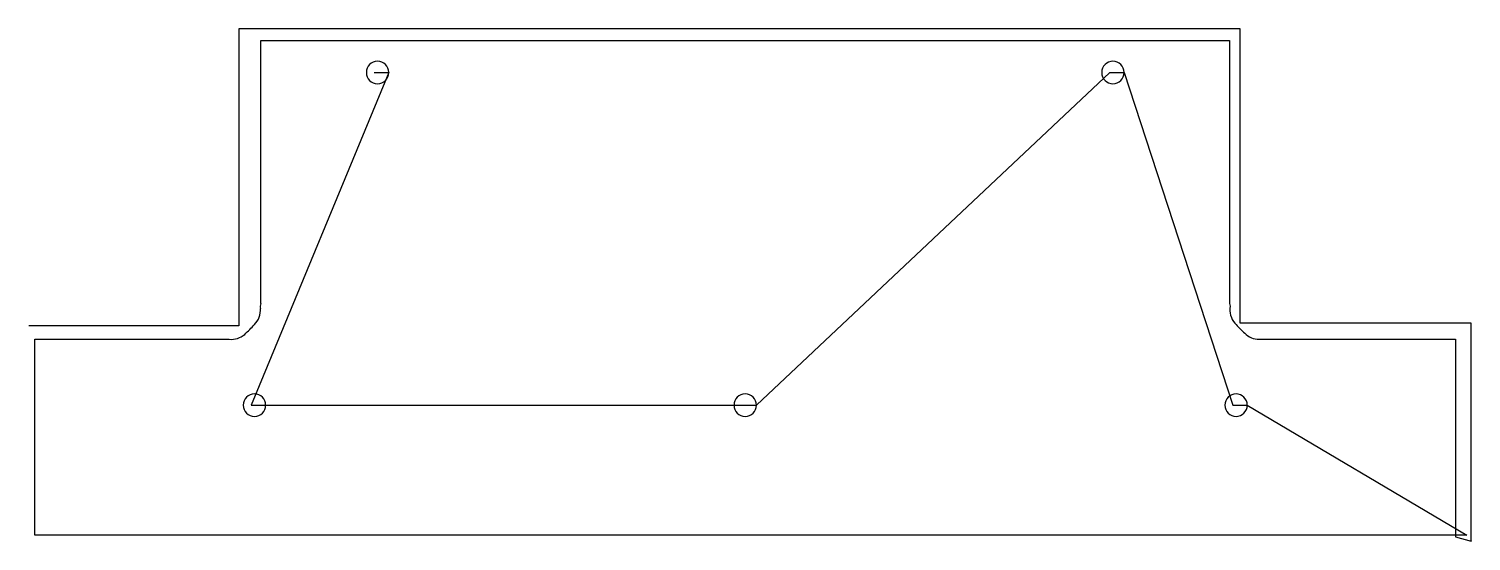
# Model space of a CAD drawing. Header units: metres. Extents: x 0 to 4511, y 0 to 1601.
import ezdxf

# ---------------------------------------------------------------- set-up
doc = ezdxf.new("R2010")
doc.units = ezdxf.units.M

msp = doc.modelspace()

# ---------------------------------------------------------------- linework, layer by layer
at = {"layer": 'TOOL_0'}
for p, q in [((3787.914, 1601.374), (656.569, 1601.374)), ((656.569, 1601.374), (656.569, 673.556)), ((3787.914, 681.253), (3787.914, 1601.374)), ((725.501, 742.483), (725.501, 1565.004)), ((725.501, 1565.004), (3755.508, 1565.004)), ((3755.508, 1565.004), (3755.508, 742.483)), ((1125.502, 1465.004), (695.502, 425.002)), ((1080.502, 1465.004), (1125.502, 1465.004)), ((2275.505, 425.002), (3380.508, 1465.004)), ((3380.508, 1465.004), (3425.508, 1465.004)), ((3425.508, 1465.004), (3765.509, 425.002)), ((4510.812, 681.253), (3787.914, 681.253)), ((4510.812, 1), (4510.812, 681.253)), ((1.001, 673.556), (0.001, 673.556)), ((656.569, 673.556), (1.001, 673.556)), ((19, 19.001), (19, 631.002)), ((19, 631.002), (626.812, 631.002)), ((3848.009, 631.002), (4462.011, 631.002)), ((4462.011, 631.002), (4462.011, 19.001)), ((695.502, 425.002), (740.502, 425.002)), ((740.502, 425.002), (2230.505, 425.002)), ((2230.505, 425.002), (2275.505, 425.002)), ((3765.509, 425.002), (3810.509, 425.002)), ((3810.509, 425.002), (4496.958, 18.797)), ((4462.01, 19.001), (19, 19.001)), ((4496.958, 18.797), (4462.01, 19.001)), ((4462.011, 19.001), (4462.011, 13.972)), ((4462.011, 13.972), (4510.812, 0)), ((4510.812, 0), (4510.812, 1)), ((4510.812, 1), (4510.812, 0)), ((4510.812, 0), (4510.812, 1))]:
    msp.add_line(p, q, dxfattribs=at)
for centre, radius, start, end in [((1090.502, 1465.004), 35, 0, 180), ((3390.508, 1465.004), 35, 0, 180), ((1090.502, 1465.004), 35, 180, 0), ((3390.508, 1465.004), 35, 180, 0), ((659.943, 722.709), 64.542, 315.21782, 4.209901), ((754.284, 732.637), 30.42, 161.115366, 189.823369), ((3813.939, 751.879), 59.182, 189.135246, 197.170135), ((3821.638, 723.079), 65.234, 169.99894, 220.247189), ((269.389, 1081.67), 594.957, 312.987006, 317.175511), ((4184.705, 1059.198), 559.944, 222.496329, 226.98985), ((632.818, 695.274), 64.552, 264.661407, 310.861618), ((3848.009, 695.002), 64, 224.997468, 270), ((705.502, 425.002), 35, 0, 180), ((2240.505, 425.002), 35, 0, 180), ((3775.509, 425.002), 35, 0, 180), ((705.502, 425.002), 35, 180, 0), ((2240.505, 425.002), 35, 180, 0), ((3775.509, 425.002), 35, 180, 0)]:
    msp.add_arc(centre, radius, start, end, dxfattribs=at)

doc.saveas('drawing.dxf')
